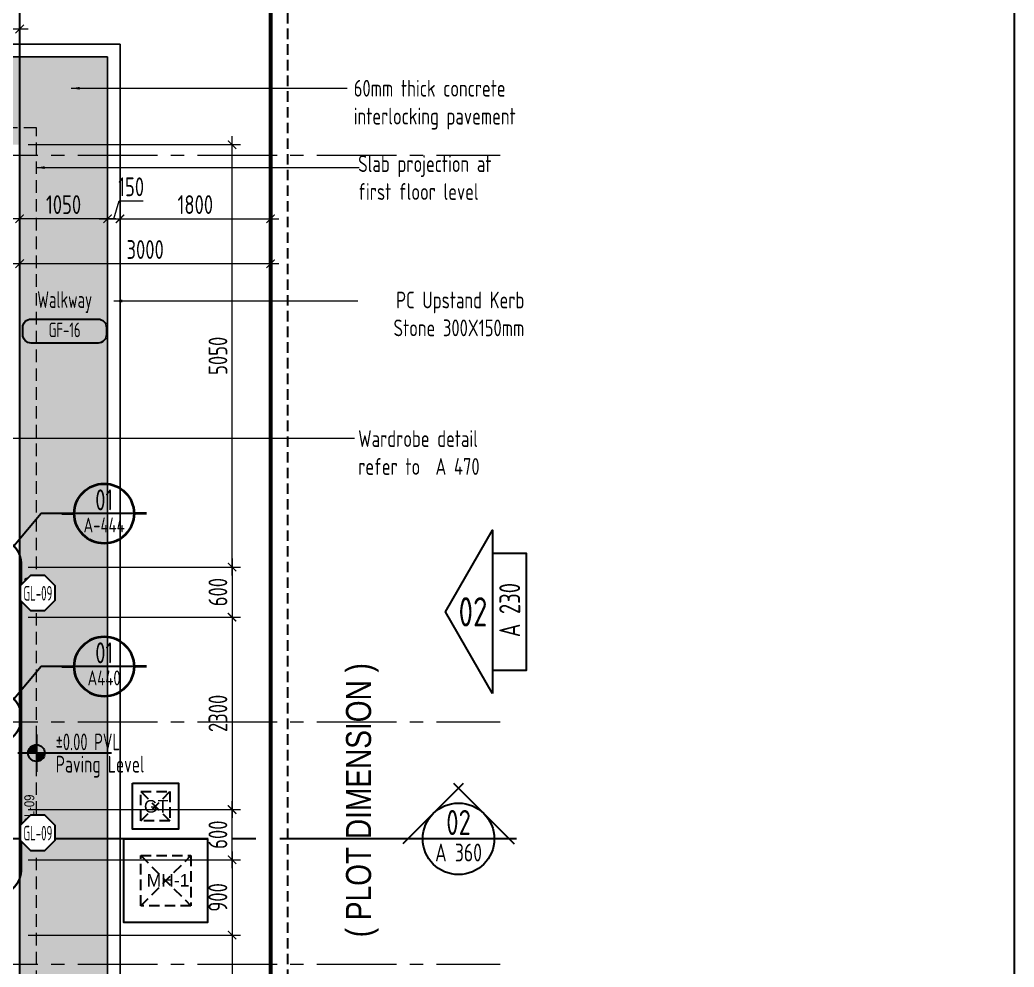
# Model space of a CAD drawing. Header units: millimetres. Extents: x -8913 to 62688, y -13000 to 43000.
# Drawn here: x 15003 to 26888, y 12967 to 24292 of the extents above; entities that cross this region are included whole.
import ezdxf
from ezdxf.enums import TextEntityAlignment as Align
from ezdxf.xclip import XClip

# ---------------------------------------------------------------- set-up
doc = ezdxf.new("R2010")
doc.units = ezdxf.units.MM
doc.header["$MEASUREMENT"] = 0
doc.header["$XCLIPFRAME"] = 0
doc.header["$PDMODE"] = 1
for name, pattern in [('1735 X DT-5BR-GFP$0$DASHED', [0.75, 0.5, -0.25]), ('1735 X DT-5BR-GFP-Ext$0$DASHED', [0.75, 0.5, -0.25]), ('1735 X DT-5BR-GFP-Ext$0$HIDDEN', [0.375, 0.25, -0.125]), ('1735 X DT-5BR-Grids$0$CENTER2', [28.575, 19.05, -3.175, 3.175, -3.175]), ('1735 X DT-5BR-Plot Limit$0$PHANTOM', [2.5, 1.25, -0.25, 0.25, -0.25, 0.25, -0.25]), ('HIDDEN2', [4.7625, 3.175, -1.5875])]:
    doc.linetypes.add(name, pattern=pattern)
for name, color, linetype in [('0 - Text mep', 251, 'Continuous'), ('08--SPACENUMBER-1', 8, 'Continuous'), ('08--WINREF-1', 8, 'Continuous'), ('1735 X DT-5BR-GFP-Ext$0$0 - Text mep', 251, 'Continuous'), ('1735 X DT-5BR-Plot Limit$0$Z- Plot', 1, '1735 X DT-5BR-Plot Limit$0$PHANTOM'), ('1735 X DT-5BR-Plot Limit$0$Z-BUILDING SETBACK', 150, '1735 X DT-5BR-Plot Limit$0$PHANTOM')]:
    doc.layers.add(name, color=color, linetype=linetype)
for name, color, linetype, lineweight in [('05--LEADER', 8, 'Continuous', 13), ('05--TEXT-2', 2, 'Continuous', 25), ('07--DIM-2', 2, 'Continuous', 25), ('08--DETREF', 7, 'Continuous', 25), ('08--SECTREF', 7, 'Continuous', 35), ('08--SECTREF-1', 2, 'Continuous', 25), ('08--SECTREF-2', 4, 'Continuous', 35), ('08--SPACENUMBER', 2, 'Continuous', 25), ('08--SPACEREF', 3, 'Continuous', 25), ('08--WINREF', 7, 'Continuous', 25), ('1735 X DT-5BR-GFP$0$06--LINE ABOVE', 9, '1735 X DT-5BR-GFP$0$DASHED', 15), ('1735 X DT-5BR-GFP-Ext$0$A-HATCH ID PAVING', 251, 'Continuous', 0), ('1735 X DT-5BR-GFP-Ext$0$F--BLOCKWALL-2', 2, 'Continuous', 25), ('1735 X DT-5BR-GFP-Ext$0$F--BLOCKWALL-2 A', 2, 'Continuous', 25), ('1735 X DT-5BR-GFP-Ext$0$MEP', 8, 'Continuous', 0), ('1735 X DT-5BR-GFP-Ext$0$Q--KERBS', 1, 'Continuous', 18), ('1735 X DT-5BR-GFP-Ext$0$Q--KERBS-2', 251, 'Continuous', 0), ('1735 X DT-5BR-Grids$0$03--GRID', 252, '1735 X DT-5BR-Grids$0$CENTER2', 5), ('1735 X DT-5BR-Grids$0$08--DETREF', 7, 'Continuous', 25), ('1735 X DT-5BR-Grids$0$08--ELEREF', 7, 'Continuous', 25), ('1735 X DT-5BR-Grids$0$08--MAIN SECT REF', 7, 'Continuous', 25), ('1735 X DT-5BR-Grids$0$08--SECTREF', 7, 'Continuous', 25), ('1735 X DT-5BR-Grids$0$08--SECTREF-1', 2, 'Continuous', 25), ('1735 X DT-5BR-Grids$0$08--SECTREF-2', 4, 'Continuous', 35), ('1735 X DT-5BR-Plot Limit$0$05--TEXT-3', 3, 'Continuous', 35), ('W--ELE-1', 2, 'Continuous', 25), ('Z--X-REF', 7, 'Continuous', 0)]:
    doc.layers.add(name, color=color, linetype=linetype, lineweight=lineweight)
for name, color, linetype, lineweight, plot in [('1735 X DT-5BR-GFP$0$00--Glazing No', 6, 'Continuous', 0, False), ('1735 X DT-5BR-GFP-Ext$0$00--ORIGIN', 6, 'Continuous', 0, False), ('Y---------------', 7, 'Continuous', 25, False)]:
    doc.layers.add(name, color=color, linetype=linetype, lineweight=lineweight, plot=plot)
doc.styles.add('1735 X DT-5BR-GFP$0$style1', font='arial.ttf', dxfattribs={"width": 0.8, "height": 250})
doc.styles.add('1735 X DT-5BR-Grids$0$ISO', font='isocp2.shx', dxfattribs={"width": 0.8})
doc.styles.add('1735 X DT-5BR-Plot Limit$0$Ariel', font='arial.ttf', dxfattribs={"width": 0.8})
doc.styles.add('ARIAL', font='swiss.ttf')
doc.styles.add('ISO', font='isocp2.shx', dxfattribs={"width": 0.8})
doc.dimstyles.new('1-100_AR', dxfattribs={"dimtxt": 225, "dimasz": 100, "dimexe": 100, "dimexo": 100, "dimgap": 0, "dimtad": 0, "dimdec": 0, "dimzin": 12, "dimdsep": 46, "dimtxsty": 'ISO', "dimblk": 'ARCHTICK', "dimcen": 100, "dimdle": 100, "dimclrd": 8, "dimclre": 9, "dimclrt": 2, "dimadec": 0, "dimazin": 0, "dimtfac": 1, "dimtdec": 0, "dimtmove": 0, "dimatfit": 2, "dimldrblk": 'ARCHTICK', "dimfxl": 1, "dimtvp": 0.75, "dimtolj": 1, "dimtzin": 12, "dimlwd": 9, "dimlwe": 9, "dimarcsym": 0})
doc.dimstyles.new('Copy of 1-100_AR LEADER', dxfattribs={"dimtxt": 200, "dimasz": 100, "dimexe": 100, "dimexo": 100, "dimgap": 0, "dimtad": 0, "dimdec": 0, "dimzin": 12, "dimdsep": 46, "dimtxsty": 'ISO', "dimcen": 150, "dimdle": 100, "dimclrd": 8, "dimclre": 9, "dimclrt": 2, "dimadec": 0, "dimazin": 0, "dimtfac": 1, "dimtdec": 0, "dimtmove": 0, "dimatfit": 2, "dimfxl": 1, "dimtvp": 0.75, "dimtolj": 1, "dimtzin": 12, "dimlwd": 9, "dimlwe": 9, "dimarcsym": 0})

# ---------------------------------------------------------------- blocks, each defined once
blk = doc.blocks.new('1735 X DT-5BR-GFP')
at = {"layer": '1735 X DT-5BR-GFP$0$06--LINE ABOVE', "ltscale": 300}
blk.add_lwpolyline([(3000, 20100), (2800, 20100), (2800, 7800), (7350, 7800), (7350, 6250), (15200, 6250), (15200, 23000), (7700, 23000), (7700, 24700), (2800, 24700), (2800, 21100), (3000, 21100)], dxfattribs=at)
at = {"layer": '1735 X DT-5BR-GFP$0$00--Glazing No', "char_height": 120, "width": 687.79, "attachment_point": 5, "rotation": 90, "style": '1735 X DT-5BR-GFP$0$style1'}
for insert in [(15116, 17447), (15116, 14843)]:
    blk.add_mtext('{\\fSWIS721 BT|b0|i0|c0|p50;GL-09}', dxfattribs=dict(at, insert=insert))
blk = doc.blocks.new('FGRTGR')
at = {"layer": '08--SPACENUMBER-1'}
blk.add_lwpolyline([(-400, 341), (400, 341, -0.414214), (500, 241), (500, 155, -0.414214), (400, 55), (-400, 55, -0.414214), (-500, 155), (-500, 241, -0.414214)], format="xyb", close=True, dxfattribs=at)
at = {"layer": '08--SPACENUMBER', "style": 'ISO', "width": 0.7, "flags": 4}
blk.add_attdef('01', text='', height=175, dxfattribs=at).set_placement((0, 212), align=Align.MIDDLE)
at = {"layer": '08--SPACEREF', "style": 'ISO', "width": 0.7, "flags": 4}
for p in [(1, 840), (1, 475)]:
    blk.add_attdef('S', text='', height=200, dxfattribs=at).set_placement(p, align=Align.CENTER)
blk = doc.blocks.new('_ArchTick')
at = {"color": 0, "const_width": 0.15}
blk.add_lwpolyline([(-0.5, -0.5), (0.5, 0.5)], dxfattribs=at)
blk = doc.blocks.new('*D29')
at = {"layer": '07--DIM-2', "color": 9, "lineweight": 9, "transparency": 16777216}
for p, q in [((14000, 22900), (14000, 24283)), ((15000, 22900), (15000, 24283))]:
    blk.add_line(p, q, dxfattribs=at)
at = {"layer": '07--DIM-2', "color": 8, "lineweight": 9, "transparency": 16777216}
blk.add_line((13900, 24183), (15100, 24183), dxfattribs=at)
at = {"layer": 'Defpoints', "color": 0, "transparency": 16777216}
for p in [(15000, 24183), (14000, 22800), (15000, 22800)]:
    blk.add_point(p, dxfattribs=at)
at = {"layer": '07--DIM-2', "color": 8, "lineweight": 9, "transparency": 16777216, "xscale": 100, "yscale": 100, "zscale": 100, "rotation": 180}
blk.add_blockref('_ArchTick', (14000, 24183), dxfattribs=at)
at = {"layer": '07--DIM-2', "color": 8, "lineweight": 9, "transparency": 16777216, "xscale": 100, "yscale": 100, "zscale": 100}
blk.add_blockref('_ArchTick', (15000, 24183), dxfattribs=at)
at = {"layer": '07--DIM-2', "color": 2, "transparency": 16777216, "insert": (14500, 24352), "char_height": 225, "attachment_point": 5, "style": 'ISO'}
blk.add_mtext('\\A1;1000', dxfattribs=at)
blk = doc.blocks.new('*D30')
at = {"layer": '07--DIM-2', "color": 8, "lineweight": 9, "transparency": 16777216}
blk.add_line((17539, 17850), (17539, 17050), dxfattribs=at)
at = {"layer": '07--DIM-2', "color": 9, "lineweight": 9, "transparency": 16777216}
for p, q in [((15100, 17750), (17639, 17750)), ((15100, 17150), (17639, 17150))]:
    blk.add_line(p, q, dxfattribs=at)
at = {"layer": 'Defpoints', "color": 0, "transparency": 16777216}
for p in [(15000, 17750), (15000, 17150), (17539, 17150)]:
    blk.add_point(p, dxfattribs=at)
at = {"layer": '07--DIM-2', "color": 8, "lineweight": 9, "transparency": 16777216, "xscale": 100, "yscale": 100, "zscale": 100}
for p, rotation in [((17539, 17750), 90), ((17539, 17150), 270)]:
    blk.add_blockref('_ArchTick', p, dxfattribs=dict(at, rotation=rotation))
at = {"layer": '07--DIM-2', "color": 2, "transparency": 16777216, "insert": (17370, 17450), "char_height": 225, "attachment_point": 5, "rotation": 90, "style": 'ISO'}
blk.add_mtext('\\A1;600', dxfattribs=at)
blk = doc.blocks.new('*D31')
at = {"layer": '07--DIM-2', "color": 8, "lineweight": 9, "transparency": 16777216}
blk.add_line((17539, 17250), (17539, 14750), dxfattribs=at)
at = {"layer": '07--DIM-2', "color": 9, "lineweight": 9, "transparency": 16777216}
for p, q in [((15100, 17150), (17639, 17150)), ((15100, 14850), (17639, 14850))]:
    blk.add_line(p, q, dxfattribs=at)
at = {"layer": 'Defpoints', "color": 0, "transparency": 16777216}
for p in [(15000, 17150), (15000, 14850), (17539, 14850)]:
    blk.add_point(p, dxfattribs=at)
at = {"layer": '07--DIM-2', "color": 8, "lineweight": 9, "transparency": 16777216, "xscale": 100, "yscale": 100, "zscale": 100}
for p, rotation in [((17539, 17150), 90), ((17539, 14850), 270)]:
    blk.add_blockref('_ArchTick', p, dxfattribs=dict(at, rotation=rotation))
at = {"layer": '07--DIM-2', "color": 2, "transparency": 16777216, "insert": (17370, 16000), "char_height": 225, "attachment_point": 5, "rotation": 90, "style": 'ISO'}
blk.add_mtext('\\A1;2300', dxfattribs=at)
blk = doc.blocks.new('*D32')
at = {"layer": '07--DIM-2', "color": 8, "lineweight": 9, "transparency": 16777216}
blk.add_line((17539, 14350), (17539, 13250), dxfattribs=at)
at = {"layer": '07--DIM-2', "color": 9, "lineweight": 9, "transparency": 16777216}
for p, q in [((15100, 14250), (17639, 14250)), ((15100, 13350), (17639, 13350))]:
    blk.add_line(p, q, dxfattribs=at)
at = {"layer": 'Defpoints', "color": 0, "transparency": 16777216}
for p in [(15000, 14250), (15000, 13350), (17539, 13350)]:
    blk.add_point(p, dxfattribs=at)
at = {"layer": '07--DIM-2', "color": 8, "lineweight": 9, "transparency": 16777216, "xscale": 100, "yscale": 100, "zscale": 100}
for p, rotation in [((17539, 14250), 90), ((17539, 13350), 270)]:
    blk.add_blockref('_ArchTick', p, dxfattribs=dict(at, rotation=rotation))
at = {"layer": '07--DIM-2', "color": 2, "transparency": 16777216, "insert": (17370, 13800), "char_height": 225, "attachment_point": 5, "rotation": 90, "style": 'ISO'}
blk.add_mtext('\\A1;900', dxfattribs=at)
blk = doc.blocks.new('*D33')
at = {"layer": '07--DIM-2', "color": 8, "lineweight": 9, "transparency": 16777216}
blk.add_line((17539, 13450), (17539, 10850), dxfattribs=at)
at = {"layer": '07--DIM-2', "color": 9, "lineweight": 9, "transparency": 16777216}
for p, q in [((15100, 13350), (17639, 13350)), ((15100, 10950), (17639, 10950))]:
    blk.add_line(p, q, dxfattribs=at)
at = {"layer": 'Defpoints', "color": 0, "transparency": 16777216}
for p in [(15000, 13350), (15000, 10950), (17539, 10950)]:
    blk.add_point(p, dxfattribs=at)
at = {"layer": '07--DIM-2', "color": 8, "lineweight": 9, "transparency": 16777216, "xscale": 100, "yscale": 100, "zscale": 100}
for p, rotation in [((17539, 13350), 90), ((17539, 10950), 270)]:
    blk.add_blockref('_ArchTick', p, dxfattribs=dict(at, rotation=rotation))
at = {"layer": '07--DIM-2', "color": 2, "transparency": 16777216, "insert": (17370, 12150), "char_height": 225, "attachment_point": 5, "rotation": 90, "style": 'ISO'}
blk.add_mtext('\\A1;2400', dxfattribs=at)
blk = doc.blocks.new('WIN-NO')
blk.add_wipeout([(-110, 298), (-285, 122), (-285, -126), (-110, -302), (139, -302), (315, -126), (315, 122), (139, 298)])
at = {"layer": '08--WINREF-1'}
blk.add_lwpolyline([(-110, 298), (-285, 122), (-285, -126), (-110, -302), (139, -302), (315, -126), (315, 122), (139, 298)], close=True, dxfattribs=at)
at = {"layer": '08--WINREF', "style": 'ISO', "width": 0.6}
blk.add_attdef('WINDOWNO', text='', height=250, dxfattribs=at).set_placement((18, -7), align=Align.MIDDLE)
blk = doc.blocks.new('*D86')
at = {"layer": '07--DIM-2', "color": 8, "lineweight": 9, "transparency": 16777216}
blk.add_line((17539, 14150), (17539, 14950), dxfattribs=at)
at = {"layer": '07--DIM-2', "color": 9, "lineweight": 9, "transparency": 16777216}
for p, q in [((15100, 14850), (17639, 14850)), ((15100, 14250), (17639, 14250))]:
    blk.add_line(p, q, dxfattribs=at)
at = {"layer": 'Defpoints', "color": 0, "transparency": 16777216}
for p in [(15000, 14850), (17539, 14850), (15000, 14250)]:
    blk.add_point(p, dxfattribs=at)
at = {"layer": '07--DIM-2', "color": 8, "lineweight": 9, "transparency": 16777216, "xscale": 100, "yscale": 100, "zscale": 100}
for p, rotation in [((17539, 14850), 90), ((17539, 14250), 270)]:
    blk.add_blockref('_ArchTick', p, dxfattribs=dict(at, rotation=rotation))
at = {"layer": '07--DIM-2', "color": 2, "transparency": 16777216, "insert": (17370, 14550), "char_height": 225, "attachment_point": 5, "rotation": 90, "style": 'ISO'}
blk.add_mtext('\\A1;600', dxfattribs=at)
blk = doc.blocks.new('*D92')
at = {"layer": '07--DIM-2', "color": 8, "lineweight": 9, "transparency": 16777216}
for p, q in [((16125, 21914), (16189, 22127)), ((16189, 22127), (16477, 22127)), ((15950, 21914), (16300, 21914))]:
    blk.add_line(p, q, dxfattribs=at)
at = {"layer": '07--DIM-2', "color": 9, "lineweight": 9, "transparency": 16777216}
for p, q in [((16050, 21477), (16050, 22014)), ((16200, 21804), (16200, 22014))]:
    blk.add_line(p, q, dxfattribs=at)
at = {"layer": 'Defpoints', "color": 0, "transparency": 16777216}
for p in [(16200, 21914), (16200, 21704), (16050, 21377)]:
    blk.add_point(p, dxfattribs=at)
at = {"layer": '07--DIM-2', "color": 8, "lineweight": 9, "transparency": 16777216, "xscale": 100, "yscale": 100, "zscale": 100, "rotation": 180}
blk.add_blockref('_ArchTick', (16050, 21914), dxfattribs=at)
at = {"layer": '07--DIM-2', "color": 8, "lineweight": 9, "transparency": 16777216, "xscale": 100, "yscale": 100, "zscale": 100}
blk.add_blockref('_ArchTick', (16200, 21914), dxfattribs=at)
at = {"layer": '07--DIM-2', "color": 2, "transparency": 16777216, "insert": (16333, 22296), "char_height": 225, "attachment_point": 5, "style": 'ISO'}
blk.add_mtext('\\A1;150', dxfattribs=at)
blk = doc.blocks.new('*D93')
at = {"layer": '07--DIM-2', "color": 9, "lineweight": 9, "transparency": 16777216}
for p, q in [((16200, 21804), (16200, 22014)), ((18000, 21804), (18000, 22014))]:
    blk.add_line(p, q, dxfattribs=at)
at = {"layer": '07--DIM-2', "color": 8, "lineweight": 9, "transparency": 16777216}
blk.add_line((16100, 21914), (18100, 21914), dxfattribs=at)
at = {"layer": 'Defpoints', "color": 0, "transparency": 16777216}
for p in [(18000, 21914), (16200, 21704), (18000, 21704)]:
    blk.add_point(p, dxfattribs=at)
at = {"layer": '07--DIM-2', "color": 8, "lineweight": 9, "transparency": 16777216, "xscale": 100, "yscale": 100, "zscale": 100, "rotation": 180}
blk.add_blockref('_ArchTick', (16200, 21914), dxfattribs=at)
at = {"layer": '07--DIM-2', "color": 8, "lineweight": 9, "transparency": 16777216, "xscale": 100, "yscale": 100, "zscale": 100}
blk.add_blockref('_ArchTick', (18000, 21914), dxfattribs=at)
at = {"layer": '07--DIM-2', "color": 2, "transparency": 16777216, "insert": (17100, 22083), "char_height": 225, "attachment_point": 5, "style": 'ISO'}
blk.add_mtext('\\A1;1800', dxfattribs=at)
blk = doc.blocks.new('*D168')
at = {"layer": '07--DIM-2', "color": 8, "lineweight": 9, "transparency": 16777216}
blk.add_line((17539, 17650), (17539, 22900), dxfattribs=at)
at = {"layer": '07--DIM-2', "color": 9, "lineweight": 9, "transparency": 16777216}
for p, q in [((15100, 22800), (17639, 22800)), ((15100, 17750), (17639, 17750))]:
    blk.add_line(p, q, dxfattribs=at)
at = {"layer": 'Defpoints', "color": 0, "transparency": 16777216}
for p in [(15000, 22800), (17539, 22800), (15000, 17750)]:
    blk.add_point(p, dxfattribs=at)
at = {"layer": '07--DIM-2', "color": 8, "lineweight": 9, "transparency": 16777216, "xscale": 100, "yscale": 100, "zscale": 100}
for p, rotation in [((17539, 22800), 90), ((17539, 17750), 270)]:
    blk.add_blockref('_ArchTick', p, dxfattribs=dict(at, rotation=rotation))
at = {"layer": '07--DIM-2', "color": 2, "transparency": 16777216, "insert": (17370, 20275), "char_height": 225, "attachment_point": 5, "rotation": 90, "style": 'ISO'}
blk.add_mtext('\\A1;5050', dxfattribs=at)
blk = doc.blocks.new('*D169')
at = {"layer": '07--DIM-2', "color": 9, "lineweight": 9, "transparency": 16777216}
for p, q in [((15000, 21119), (15000, 21477)), ((18000, 21119), (18000, 21477))]:
    blk.add_line(p, q, dxfattribs=at)
at = {"layer": '07--DIM-2', "color": 8, "lineweight": 9, "transparency": 16777216}
blk.add_line((14900, 21377), (18100, 21377), dxfattribs=at)
at = {"layer": 'Defpoints', "color": 0, "transparency": 16777216}
for p in [(18000, 21377), (15000, 21019), (18000, 21019)]:
    blk.add_point(p, dxfattribs=at)
at = {"layer": '07--DIM-2', "color": 8, "lineweight": 9, "transparency": 16777216, "xscale": 100, "yscale": 100, "zscale": 100, "rotation": 180}
blk.add_blockref('_ArchTick', (15000, 21377), dxfattribs=at)
at = {"layer": '07--DIM-2', "color": 8, "lineweight": 9, "transparency": 16777216, "xscale": 100, "yscale": 100, "zscale": 100}
blk.add_blockref('_ArchTick', (18000, 21377), dxfattribs=at)
at = {"layer": '07--DIM-2', "color": 2, "transparency": 16777216, "insert": (16500, 21546), "char_height": 225, "attachment_point": 5, "style": 'ISO'}
blk.add_mtext('\\A1;3000', dxfattribs=at)
blk = doc.blocks.new('*D170')
at = {"layer": '07--DIM-2', "color": 9, "lineweight": 9, "transparency": 16777216}
for p, q in [((15000, 21477), (15000, 22014)), ((16050, 21477), (16050, 22014))]:
    blk.add_line(p, q, dxfattribs=at)
at = {"layer": '07--DIM-2', "color": 8, "lineweight": 9, "transparency": 16777216}
blk.add_line((16150, 21914), (14900, 21914), dxfattribs=at)
at = {"layer": 'Defpoints', "color": 0, "transparency": 16777216}
for p in [(15000, 21914), (15000, 21377), (16050, 21377)]:
    blk.add_point(p, dxfattribs=at)
at = {"layer": '07--DIM-2', "color": 8, "lineweight": 9, "transparency": 16777216, "xscale": 100, "yscale": 100, "zscale": 100, "rotation": 180}
blk.add_blockref('_ArchTick', (15000, 21914), dxfattribs=at)
at = {"layer": '07--DIM-2', "color": 8, "lineweight": 9, "transparency": 16777216, "xscale": 100, "yscale": 100, "zscale": 100}
blk.add_blockref('_ArchTick', (16050, 21914), dxfattribs=at)
at = {"layer": '07--DIM-2', "color": 2, "transparency": 16777216, "insert": (15525, 22083), "char_height": 225, "attachment_point": 5, "style": 'ISO'}
blk.add_mtext('\\A1;1050', dxfattribs=at)
blk = doc.blocks.new('*U207')
blk.add_line((-183974, 60145), (-184974, 60145))
at = {"layer": '08--DETREF'}
blk.add_lwpolyline([(-185181, 60145), (-185526, 60145), (-185984, 59600)], dxfattribs=at)
at = {"layer": '08--DETREF', "color": 251, "linetype": 'HIDDEN2', "ltscale": 100, "const_width": 35}
blk.add_lwpolyline([(-191059, 56723, 0.414214), (-190639, 56303), (-186281, 56303, 0.414214), (-185861, 56723), (-185861, 59303, 0.414214), (-186281, 59723), (-190639, 59723, 0.414214), (-191059, 59303)], format="xyb", close=True, dxfattribs=at)
at = {"layer": '08--SECTREF'}
for p, q in [((-185181, 60145), (-184974, 60145)), ((-183767, 60145), (-183974, 60145))]:
    blk.add_line(p, q, dxfattribs=at)
blk.add_circle((-184474, 60145), 500, dxfattribs=at)
at = {"layer": '08--SECTREF-1', "style": 'ISO', "width": 0.8, "flags": 4}
blk.add_attdef('DRG-NO', text='', height=250, dxfattribs=at).set_placement((-184474, 59954), align=Align.MIDDLE_CENTER)
at = {"layer": '08--SECTREF-2', "style": 'ISO', "width": 0.8, "flags": 4}
blk.add_attdef('SECTION', text='', height=350, dxfattribs=at).set_placement((-184474, 60374), align=Align.MIDDLE_CENTER)
blk = doc.blocks.new('*U209')
blk.add_line((-183974, 60145), (-184974, 60145))
at = {"layer": '08--DETREF'}
blk.add_lwpolyline([(-185181, 60145), (-185526, 60145), (-185984, 59600)], dxfattribs=at)
at = {"layer": '08--DETREF', "color": 251, "linetype": 'HIDDEN2', "ltscale": 100, "const_width": 35}
blk.add_lwpolyline([(-191059, 56744, 0.414214), (-190639, 56324), (-186281, 56324, 0.414214), (-185861, 56744), (-185861, 59303, 0.414214), (-186281, 59723), (-190639, 59723, 0.414214), (-191059, 59303)], format="xyb", close=True, dxfattribs=at)
at = {"layer": '08--SECTREF'}
for p, q in [((-185181, 60145), (-184974, 60145)), ((-183767, 60145), (-183974, 60145))]:
    blk.add_line(p, q, dxfattribs=at)
blk.add_circle((-184474, 60145), 500, dxfattribs=at)
at = {"layer": '08--SECTREF-1', "style": 'ISO', "width": 0.8, "flags": 4}
blk.add_attdef('DRG-NO', text='', height=250, dxfattribs=at).set_placement((-184474, 59954), align=Align.MIDDLE_CENTER)
at = {"layer": '08--SECTREF-2', "style": 'ISO', "width": 0.8, "flags": 4}
blk.add_attdef('SECTION', text='', height=350, dxfattribs=at).set_placement((-184474, 60374), align=Align.MIDDLE_CENTER)
blk = doc.blocks.new('1735 X DT-5BR-Grids$0$elevmark-2')
at = {"layer": '1735 X DT-5BR-Grids$0$08--SECTREF'}
blk.add_lwpolyline([(563, -975), (0, 0), (563, 975)], close=True, dxfattribs=at)
blk.add_lwpolyline([(563, 700), (963, 700), (963, -700), (563, -700)], dxfattribs=at)
at = {"layer": '1735 X DT-5BR-Grids$0$08--SECTREF-1', "style": '1735 X DT-5BR-Grids$0$ISO', "width": 0.8, "flags": 4}
blk.add_attdef('DRG-NO', text='', height=250, rotation=90, dxfattribs=at).set_placement((767, 21), align=Align.MIDDLE_CENTER)
at = {"layer": '1735 X DT-5BR-Grids$0$08--SECTREF-2', "style": '1735 X DT-5BR-Grids$0$ISO', "width": 0.8, "flags": 4}
blk.add_attdef('ELEVATION', text='', height=350, dxfattribs=at).set_placement((328, 0), align=Align.MIDDLE_CENTER)
blk = doc.blocks.new('*U466')
blk.add_line((-4604, 0), (-5604, 0))
at = {"layer": '1735 X DT-5BR-Grids$0$08--DETREF'}
blk.add_line((-8604, 0), (-10207, 0), dxfattribs=at)
at = {"layer": '1735 X DT-5BR-Grids$0$08--SECTREF'}
for p, q in [((-5604, 0), (-7604, 0)), ((-5811, 0), (-5881, -71)), ((-4396, 0), (-4604, 0)), ((-7937, 0), (-8270, 0))]:
    blk.add_line(p, q, dxfattribs=at)
for points in [[(-4396, 0), (-5104, 707), (-5811, 0)], [(-5174, 778), (-5104, 707), (-5033, 778)], [(-4296, 0), (-4396, 0), (-4326, -71)]]:
    blk.add_lwpolyline(points, dxfattribs=at)
blk.add_circle((-5104, 0), 500, dxfattribs=at)
at = {"layer": '1735 X DT-5BR-Grids$0$08--SECTREF-1', "style": '1735 X DT-5BR-Grids$0$ISO', "width": 0.8, "flags": 4}
blk.add_attdef('DRG-NO', text='', height=250, dxfattribs=at).set_placement((-5104, -191), align=Align.MIDDLE_CENTER)
at = {"layer": '1735 X DT-5BR-Grids$0$08--SECTREF-2', "style": '1735 X DT-5BR-Grids$0$ISO', "width": 0.8, "flags": 4}
blk.add_attdef('SECTION', text='', height=350, dxfattribs=at).set_placement((-5104, 229), align=Align.MIDDLE_CENTER)
blk = doc.blocks.new('1735 X DT-5BR-Grids')
at = {"layer": '1735 X DT-5BR-Grids$0$03--GRID', "ltscale": 50}
for p, q in [((-2878.651, 22674.999), (20742.863, 22674.999)), ((-2878.651, 15899.999), (20742.863, 15899.999)), ((-2878.651, 12999.999), (20742.863, 12999.999))]:
    blk.add_line(p, q, dxfattribs=at)
at = {"layer": '1735 X DT-5BR-Grids$0$08--MAIN SECT REF'}
blk.add_line((15883.201, 14500.126), (14395.003, 14500.126), dxfattribs=at)
at = {"layer": '1735 X DT-5BR-Grids$0$08--ELEREF'}
blk.add_blockref('1735 X DT-5BR-Grids$0$elevmark-2', (20090.929, 17214.283), dxfattribs=at).add_auto_attribs({'DRG-NO': 'A 230', 'ELEVATION': '02'})
at = {"layer": '1735 X DT-5BR-Grids$0$08--MAIN SECT REF', "xscale": 0.855, "yscale": 0.855, "zscale": 0.855}
blk.add_blockref('*U466', (24610.277, 14500.126), dxfattribs=at).add_auto_attribs({'SECTION': '02', 'DRG-NO': 'A 360'})
blk = doc.blocks.new('1735 X DT-5BR-GFP-Ext$0$MAN HOLE')
at = {"layer": '1735 X DT-5BR-GFP-Ext$0$0 - Text mep', "linetype": '1735 X DT-5BR-GFP-Ext$0$DASHED', "ltscale": 250}
for p, q in [((15653, -6331), (16003, -6681)), ((15653, -6681), (16003, -6331)), ((15653, -7096), (16253, -7696)), ((15653, -7697), (16253, -7096))]:
    blk.add_line(p, q, dxfattribs=at)
at = {"layer": '1735 X DT-5BR-GFP-Ext$0$0 - Text mep'}
for points in [[(15553, -6231), (16103, -6231), (16103, -6781), (15553, -6781)], [(15453, -6896), (16453, -6896), (16453, -7896), (15453, -7896)]]:
    blk.add_lwpolyline(points, close=True, dxfattribs=at)
at = {"layer": '1735 X DT-5BR-GFP-Ext$0$0 - Text mep', "linetype": '1735 X DT-5BR-GFP-Ext$0$DASHED', "ltscale": 250}
for points in [[(15653, -6331), (16003, -6331), (16003, -6681), (15653, -6681)], [(16253, -7696), (15653, -7696), (15653, -7096), (16253, -7096)]]:
    blk.add_lwpolyline(points, close=True, dxfattribs=at)
blk = doc.blocks.new('1735 X DT-5BR-GFP-Ext')
at = {"layer": '1735 X DT-5BR-GFP-Ext$0$A-HATCH ID PAVING'}
h = blk.add_hatch(dxfattribs=at)
h.set_pattern_fill('AR-HBONE', color=253, scale=25)
h.paths.add_polyline_path([(2100, 20000), (3000, 20000), (3000, 24500), (7500, 24500), (7500, 22800), (10400, 22800), (15000, 22800), (15000, 6450), (10000, 6450), (10000, 5850), (7500, 5850), (7500, 8000), (3000, 8000), (3000, 15300), (2450, 15300), (2450, 16500), (3000, 16500), (3000, 18600), (2100, 18600)], flags=16)
h.paths.add_polyline_path([(1800, 23300), (200, 23300), (200, 14350), (1950, 14350), (1950, 6400), (6400, 6400), (6400, 200), (7350, 200), (9650, 200), (10000, 200), (10000, 4650), (15000, 4650), (15000, 300), (15500, 300), (15875, 300), (17450, 300), (17450, 1607), (16050, 1607), (16050, 23850), (8550, 23850), (8550, 25550), (2950, 25550), (2950, 26700), (2900, 26700), (2900, 26800), (2000, 26800), (2000, 26700), (2000, 26700), (1950, 26700), (1950, 23300)])
at = {"layer": '1735 X DT-5BR-GFP-Ext$0$00--ORIGIN'}
blk.add_lwpolyline([(3100, 25700), (3100, 29800), (18000, 29800), (18000, 1757), (16200, 1757), (16200, 24000), (8700, 24000), (8700, 25700)], close=True, dxfattribs=at)
at = {"layer": '1735 X DT-5BR-GFP-Ext$0$00--ORIGIN', "elevation": 0}
blk.add_lwpolyline([(1950, 26700), (1950, 23300), (1800, 23300), (200, 23300), (200, 14350), (1950, 14350), (1950, 6400), (6400, 6400), (6400, 200), (7350, 200), (9650, 200), (10000, 200), (10000, 4650), (15000, 4650), (15000, 300), (15500, 300), (15875, 300), (17450, 300), (17450, 1607), (16050, 1607), (16050, 23850), (8550, 23850), (8550, 25550)], dxfattribs=at)
at = {"layer": '1735 X DT-5BR-GFP-Ext$0$F--BLOCKWALL-2'}
blk.add_lwpolyline([(18000, 0), (18000, 30000), (0, 30000), (0, 6400)], dxfattribs=at)
at = {"layer": '1735 X DT-5BR-GFP-Ext$0$F--BLOCKWALL-2 A', "linetype": '1735 X DT-5BR-GFP-Ext$0$HIDDEN', "ltscale": 500}
blk.add_lwpolyline([(18000, 30000), (18200, 30000), (18200, 0), (18000, 0)], close=True, dxfattribs=at)
at = {"layer": '1735 X DT-5BR-GFP-Ext$0$Q--KERBS'}
blk.add_lwpolyline([(3100, 26700), (3100, 25700), (8700, 25700), (8700, 24000), (16200, 24000), (16200, 1757), (18000, 1757)], dxfattribs=at)
at = {"layer": '1735 X DT-5BR-GFP-Ext$0$Q--KERBS-2'}
blk.add_lwpolyline([(2950, 26700), (2950, 25550), (8550, 25550), (8550, 23850), (16050, 23850), (16046, 1607), (17454, 1607)], dxfattribs=at)
at = {"layer": '1735 X DT-5BR-GFP-Ext$0$MEP'}
blk.add_blockref('1735 X DT-5BR-GFP-Ext$0$MAN HOLE', (794, 21396), dxfattribs=at)
blk = doc.blocks.new('1735 X DT-5BR-Plot Limit')
at = {"layer": '1735 X DT-5BR-Plot Limit$0$Z- Plot', "color": 12, "ltscale": 500, "true_color": 0xdb0000, "const_width": 50}
blk.add_lwpolyline([(18000, 0), (0, 0), (0, 30000.001), (18000, 30000.001)], close=True, dxfattribs=at)
at = {"layer": '1735 X DT-5BR-Plot Limit$0$Z-BUILDING SETBACK', "ltscale": 500, "const_width": 25}
blk.add_lwpolyline([(15000, 3000), (3000, 3000), (3000, 27000.001), (15000, 27000.001)], close=True, dxfattribs=at)
at = {"layer": '1735 X DT-5BR-Plot Limit$0$05--TEXT-3', "style": '1735 X DT-5BR-Plot Limit$0$Ariel', "width": 0.8}
blk.add_text('( PLOT DIMENSION )', height=300, rotation=90, dxfattribs=at).set_placement((19050.683, 14962.514), align=Align.MIDDLE_CENTER)
blk = doc.blocks.new('Lvl-plan-50sc-old')
at = {"layer": 'W--ELE-1', "color": 1}
for p, q in [((22.3, 211.1), (22.3, -67.9)), ((583, 71.6), (-117.2, 71.6))]:
    blk.add_line(p, q, dxfattribs=at)
blk.add_circle((22.3, 71.6), 62.5, dxfattribs=at)
for radius, start, end in [(56.2, 90, 180), (50, 90, 180), (43.8, 90, 180), (37.5, 90, 180), (31.2, 90, 180), (25, 90, 180), (18.8, 90, 180), (12.5, 90, 180), (6.25, 90, 180), (56.2, 270, 0), (50, 270, 0), (43.8, 270, 0), (37.5, 270, 0), (31.2, 270, 0), (25, 270, 0), (18.8, 270, 0), (12.5, 270, 0), (6.25, 270, 0)]:
    blk.add_arc((22.3, 71.6), radius, start, end, dxfattribs=at)
at = {"layer": 'W--ELE-1', "style": 'ISO', "width": 0.75}
for tag, p in [('LEVEL', (166.2, 92.6)), ('FLOOR', (166.2, -74.1))]:
    blk.add_attdef(tag, p, '', height=125, dxfattribs=at)

msp = doc.modelspace()

# ---------------------------------------------------------------- linework, layer by layer
at = {"layer": 'Y---------------'}
msp.add_line((26887.5, 43000), (26887.5, -13000), dxfattribs=at)

# ---------------------------------------------------------------- block references
at = {"layer": 'Z--X-REF'}
msp.add_blockref('1735 X DT-5BR-GFP-Ext', (0, 0), dxfattribs=at)

# ---------------------------------------------------------------- texts
at = {"layer": '05--TEXT-2', "char_height": 200, "style": 'ISO'}
for s, insert, width, attachment_point in [('60mm thick concrete interlocking pavement', (18993.2, 23574.2), 2799.274, 1), ('Slab projection at first floor level', (19046.8, 22672.6), 1952.442, 1), ('PC Upstand Kerb Stone 300X150mm', (21032.7, 21042.7), 1874.679, 3), ('Wardrobe detail \\Prefer to  A 470', (19046.8, 19385.5), 2288.73, 1)]:
    msp.add_mtext(s, dxfattribs=dict(at, insert=insert, width=width, attachment_point=attachment_point))

# ---------------------------------------------------------------- next in the draw order: block references
at = {"layer": 'Z--X-REF'}
ref = msp.add_blockref('1735 X DT-5BR-GFP', (0, 0), dxfattribs=at)
XClip(ref).set_block_clipping_path([(-588.6123145858, -1067.9046505302), (17664.3925911275, 31096.0074428726)])

# ---------------------------------------------------------------- next in the draw order: block references
msp.add_blockref('1735 X DT-5BR-Grids', (0, 0))
at = {"layer": '08--DETREF', "xscale": 0.7142857142857143, "yscale": 0.7142857142857143, "zscale": 0.7142857142857143}
for name, p, values in [('*U207', (147776.8, -24571.5), {'SECTION': '01', 'DRG-NO': 'A-444'}), ('*U209', (147776.8, -26400.1), {'SECTION': '01', 'DRG-NO': 'A440'})]:
    msp.add_blockref(name, p, dxfattribs=at).add_auto_attribs(values)
at = {"layer": '08--SPACEREF'}
ref = msp.add_blockref('FGRTGR', (15537, 20373.1), dxfattribs=dict(at, rotation=5.172664063984508e-06))
ref.add_attrib('S', 'Walkway', dxfattribs={"height": 200, "rotation": 0.00001, "style": 'ISO', "width": 0.7}).set_placement((15538.4, 20848.1), align=Align.CENTER)
ref.add_attrib('01', 'GF-16', dxfattribs={"layer": '08--SPACENUMBER', "height": 175, "rotation": 0.00001, "style": 'ISO', "width": 0.7}).set_placement((15537.5, 20585.5), align=Align.MIDDLE)
at = {"layer": 'W--ELE-1'}
ref = msp.add_blockref('Lvl-plan-50sc-old', (15164.4, 15411.4), dxfattribs=dict(at, xscale=1.6, yscale=1.6, zscale=1.6))
ref.add_attrib('LEVEL', '%%p0.00 PVL', (15430.4, 15559.6), dxfattribs={"height": 200, "style": 'ISO', "width": 0.7})
ref.add_attrib('FLOOR', 'Paving Level', (15430.4, 15292.8), dxfattribs={"height": 200, "style": 'ISO', "width": 0.75})
at = {"layer": 'Z--X-REF'}
msp.add_blockref('1735 X DT-5BR-Plot Limit', (0, 0), dxfattribs=at)

# ---------------------------------------------------------------- next in the draw order: texts
at = {"layer": '0 - Text mep', "color": 8, "char_height": 150, "width": 761.77, "attachment_point": 1, "style": 'ARIAL'}
for s, insert in [('GT', (16485.2, 14963.6, 0)), ('MH-1', (16517.7, 14080.2, 0))]:
    msp.add_mtext(s, dxfattribs=dict(at, insert=insert))

# ---------------------------------------------------------------- next in the draw order: dimensions: what is measured, and where the dimension line sits
at = {"layer": '07--DIM-2'}
for base, p1, p2, angle, picture, middle in [((15000, 24183.2), (14000, 22800), (15000, 22800), 180, '*D29', (14500, 24352)), ((16200, 21914.3), (16050, 21377.2), (16200, 21703.6), 180, '*D92', (16188.7, 22295.5)), ((18000, 21914.3), (16200, 21703.6), (18000, 21703.6), 180, '*D93', (17100, 22083)), ((17538.6, 17149.9), (15000, 17749.9), (15000, 17149.9), 90, '*D30', (17369.9, 17449.9)), ((17538.6, 14849.9), (15000, 17149.9), (15000, 14849.9), 90, '*D31', (17369.9, 15999.9)), ((17538.6, 14849.9), (15000, 14250), (15000, 14849.9), 90, '*D86', (17369.9, 14549.9)), ((17538.6, 13350), (15000, 14250), (15000, 13350), 90, '*D32', (17369.9, 13800)), ((17538.6, 10950), (15000, 13350), (15000, 10950), 90, '*D33', (17369.9, 12150))]:
    dim = msp.add_linear_dim(base=base, p1=p1, p2=p2, angle=angle, dimstyle='1-100_AR', override={"dimtmove": 1}, dxfattribs=at)
    dim.commit()
    dim.dimension.update_dxf_attribs({"geometry": picture, "text_midpoint": middle})
dim = msp.add_linear_dim(base=(17538.6, 22800), p1=(15000, 17749.9), p2=(15000, 22800), angle=90, dimstyle='1-100_AR', dxfattribs=at)
dim.commit()
dim.dimension.update_dxf_attribs({"geometry": '*D168', "text_midpoint": (17369.9, 20274.9)})
for base, p1, p2, picture, middle in [((15000, 21914.3), (16050, 21377.2), (15000, 21377.2), '*D170', (15525, 22083)), ((18000, 21377.2), (15000, 21018.7), (18000, 21018.7), '*D169', (16500, 21546))]:
    dim = msp.add_linear_dim(base=base, p1=p1, p2=p2, dimstyle='1-100_AR', dxfattribs=at)
    dim.commit()
    dim.dimension.update_dxf_attribs({"geometry": picture, "text_midpoint": middle})

# ---------------------------------------------------------------- next in the draw order: leaders
at = {"layer": '05--LEADER'}
msp.add_leader([(15616.2, 23474), (18914.4, 23474)], dimstyle='Copy of 1-100_AR LEADER', override={"dimgap": 0, "dimtad": 0}, dxfattribs=at)
for points in [[(15199.3, 22525.4), (19058.8, 22525.4)], [(16126, 20930.7), (19043.5, 20930.7)], [(13843.4, 18565), (13843.4, 19291), (19001, 19291)]]:
    msp.add_leader(points, dimstyle='Copy of 1-100_AR LEADER', dxfattribs=at)

# ---------------------------------------------------------------- next in the draw order: block references
at = {"layer": '08--SPACENUMBER-1', "xscale": 0.7, "yscale": 0.7, "zscale": 0.7}
for p in [(15205, 17441), (15205, 14573.4)]:
    msp.add_blockref('WIN-NO', p, dxfattribs=at).add_auto_attribs({'WINDOWNO': 'GL-09'})

doc.saveas('drawing.dxf')
